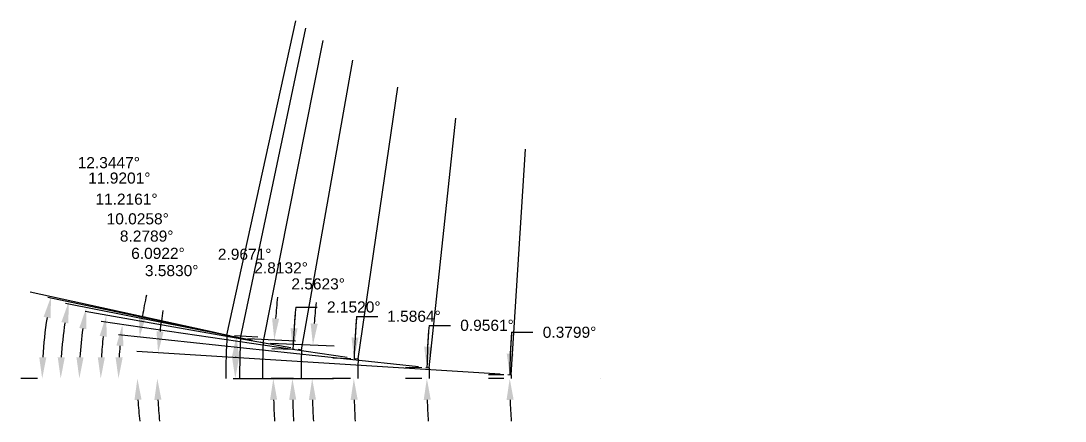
# Model space of a CAD drawing. Header units: inches. Extents: x 57 to 298, y -41 to 19.
# Drawn here: x 115.69 to 124.51, y -5.7 to -2.32 of the extents above; entities that cross this region are included whole.
import ezdxf

# ---------------------------------------------------------------- set-up
doc = ezdxf.new("R2010")
doc.units = ezdxf.units.IN
doc.header["$MEASUREMENT"] = 0
doc.header["$PDMODE"] = 35
doc.layers.get('Defpoints').update_dxf_attribs({"color": 10})
doc.layers.add('Blade_2', color=7, linetype='Continuous', true_color=0xcccc00)
doc.styles.get("Standard").update_dxf_attribs({"font": 'arial.ttf'})
doc.dimstyles.get("Standard").update_dxf_attribs({"dimtxt": 0.09375, "dimasz": 0.18, "dimexe": 0.18, "dimexo": 0.0625, "dimgap": 0.09, "dimtad": 0, "dimtih": 1, "dimtoh": 1, "dimdec": 4, "dimzin": 0, "dimdsep": 46, "dimtxsty": 'Standard', "dimcen": 0.09, "dimadec": 4, "dimazin": 0, "dimtfac": 1, "dimtdec": 4, "dimtofl": 0, "dimtmove": 0, "dimatfit": 3, "dimfxl": 1, "dimtolj": 1, "dimtzin": 0, "dimarcsym": 0})

# ---------------------------------------------------------------- blocks, each defined once
blk = doc.blocks.new('*D195')
at = {"layer": 'Blade_2', "color": 0, "lineweight": -2, "transparency": 16777216}
for p, q in [((119.8356, -4.9534), (120.0156, -4.9534)), ((119.7696, -5.3441), (119.6393, -5.3441)), ((119.7697, -5.3127), (119.6394, -5.3118))]:
    blk.add_line(p, q, dxfattribs=at)
for start, end in [(175.22344, 179.62008), (175.22424, 177.42216), (182.19792, 184.39584)]:
    blk.add_arc((124.5118, -5.3441), 4.6926, start, end, dxfattribs=at)
at = {"layer": 'Blade_2', "color": 0, "transparency": 16777216}
for points in [[(119.854, -5.1338), (119.794, -5.1323), (119.8194, -5.313)], [(119.7927, -5.5247), (119.8527, -5.5235), (119.8193, -5.3441)]]:
    blk.add_solid(points, dxfattribs=at)
at = {"layer": 'Defpoints', "color": 0, "transparency": 16777216}
for p in [(119.8193, -5.3337), (119.8321, -5.3441), (119.8322, -5.3131), (124.5118, -5.3441)]:
    blk.add_point(p, dxfattribs=at)
at = {"layer": 'Blade_2', "color": 0, "transparency": 16777216, "insert": (120.325, -4.9534), "char_height": 0.09375, "attachment_point": 5}
blk.add_mtext('\\A1;0.3799°', dxfattribs=at)
blk = doc.blocks.new('*D196')
at = {"layer": 'Blade_2', "color": 0, "lineweight": -2, "transparency": 16777216}
for p, q in [((119.1382, -4.8946), (119.3182, -4.8946)), ((119.077, -5.2534), (118.9402, -5.2511)), ((119.0763, -5.3441), (118.9394, -5.3441))]:
    blk.add_line(p, q, dxfattribs=at)
for start, end in [(175.21808, 179.0439), (175.21861, 177.13126), (181.91264, 183.82529)]:
    blk.add_arc((124.5118, -5.3441), 5.3924, start, end, dxfattribs=at)
at = {"layer": 'Blade_2', "color": 0, "transparency": 16777216}
for points in [[(119.1562, -5.0752), (119.0962, -5.0732), (119.1202, -5.2541)], [(119.0925, -5.5246), (119.1524, -5.5236), (119.1194, -5.3441)]]:
    blk.add_solid(points, dxfattribs=at)
at = {"layer": 'Defpoints', "color": 0, "transparency": 16777216}
for p in [(119.1395, -5.2545), (119.1195, -5.3141), (119.1388, -5.3441), (124.5118, -5.3441)]:
    blk.add_point(p, dxfattribs=at)
at = {"layer": 'Blade_2', "color": 0, "transparency": 16777216, "insert": (119.6276, -4.8946), "char_height": 0.09375, "attachment_point": 5}
blk.add_mtext('\\A1;0.9561°', dxfattribs=at)
blk = doc.blocks.new('*D197')
at = {"layer": 'Blade_2', "color": 0, "lineweight": -2, "transparency": 16777216}
for p, q in [((118.5255, -4.8183), (118.7055, -4.8183)), ((118.476, -5.177), (118.3248, -5.1728)), ((118.4737, -5.3441), (118.3224, -5.3441))]:
    blk.add_line(p, q, dxfattribs=at)
for start, end in [(174.98068, 178.41356), (174.98107, 176.69732), (181.71625, 183.43249)]:
    blk.add_arc((124.5118, -5.3441), 6.0094, start, end, dxfattribs=at)
at = {"layer": 'Blade_2', "color": 0, "transparency": 16777216}
for points in [[(118.5424, -4.9992), (118.4824, -4.9966), (118.5047, -5.1777)], [(118.4751, -5.5245), (118.5351, -5.5237), (118.5024, -5.3441)]]:
    blk.add_solid(points, dxfattribs=at)
at = {"layer": 'Defpoints', "color": 0, "transparency": 16777216}
for p in [(118.5385, -5.1787), (118.5027, -5.2887), (118.5362, -5.3441), (124.5118, -5.3441)]:
    blk.add_point(p, dxfattribs=at)
at = {"layer": 'Blade_2', "color": 0, "transparency": 16777216, "insert": (119.0105, -4.8183), "char_height": 0.09375, "attachment_point": 5}
blk.add_mtext('\\A1;1.5864°', dxfattribs=at)
blk = doc.blocks.new('*D198')
at = {"layer": 'Blade_2', "color": 0, "lineweight": -2, "transparency": 16777216}
for p, q in [((118.0116, -4.7397), (118.1916, -4.7397)), ((117.9982, -5.0994), (117.8083, -5.0922)), ((117.9936, -5.3441), (117.8035, -5.3441))]:
    blk.add_line(p, q, dxfattribs=at)
for start, end in [(174.68805, 177.84799), (174.68835, 176.26817), (181.57982, 183.15964)]:
    blk.add_arc((124.5118, -5.3441), 6.5283, start, end, dxfattribs=at)
at = {"layer": 'Blade_2', "color": 0, "transparency": 16777216}
for points in [[(118.0273, -4.9208), (117.9674, -4.9177), (117.9881, -5.099)], [(117.956, -5.5245), (118.016, -5.5237), (117.9835, -5.3441)]]:
    blk.add_solid(points, dxfattribs=at)
at = {"layer": 'Defpoints', "color": 0, "transparency": 16777216}
for p in [(118.0606, -5.1017), (117.984, -5.2624), (118.0561, -5.3441), (124.5118, -5.3441)]:
    blk.add_point(p, dxfattribs=at)
at = {"layer": 'Blade_2', "color": 0, "transparency": 16777216, "insert": (118.5018, -4.7397), "char_height": 0.09375, "attachment_point": 5}
blk.add_mtext('\\A1;2.1520°', dxfattribs=at)
blk = doc.blocks.new('*D199')
at = {"layer": 'Blade_2', "color": 0, "lineweight": -2, "transparency": 16777216}
for p, q in [((117.7989, -5.0437), (118.3366, -5.0678)), ((117.7922, -5.3441), (118.3304, -5.3441))]:
    blk.add_line(p, q, dxfattribs=at)
for start, end in [(174.19513, 175.8164), (181.62127, 183.24254)]:
    blk.add_arc((124.5118, -5.3441), 6.3614, start, end, dxfattribs=at)
at = {"layer": 'Blade_2', "color": 0, "transparency": 16777216}
for points in [[(118.1973, -4.8818), (118.1374, -4.8783), (118.1568, -5.0597)], [(118.123, -5.5245), (118.183, -5.5237), (118.1504, -5.3441)]]:
    blk.add_solid(points, dxfattribs=at)
at = {"layer": 'Defpoints', "color": 0, "transparency": 16777216}
for p in [(117.7365, -5.0409), (118.1511, -5.2493), (117.7297, -5.3441), (124.5118, -5.3441)]:
    blk.add_point(p, dxfattribs=at)
at = {"layer": 'Blade_2', "color": 0, "transparency": 16777216, "insert": (118.2008, -4.5447), "char_height": 0.09375, "attachment_point": 5}
blk.add_mtext('\\A1;2.5623°', dxfattribs=at)
blk = doc.blocks.new('*D200')
at = {"layer": 'Blade_2', "color": 0, "lineweight": -2, "transparency": 16777216}
for p, q in [((117.6078, -5.0049), (118.0101, -5.0246)), ((117.5995, -5.3441), (118.0022, -5.3441))]:
    blk.add_line(p, q, dxfattribs=at)
for start, end in [(174.10338, 175.64511), (181.54173, 183.08346)]:
    blk.add_arc((124.5118, -5.3441), 6.6896, start, end, dxfattribs=at)
at = {"layer": 'Blade_2', "color": 0, "transparency": 16777216}
for points in [[(117.8715, -4.838), (117.8116, -4.8343), (117.8303, -5.0158)], [(117.7947, -5.5245), (117.8547, -5.5237), (117.8222, -5.3441)]]:
    blk.add_solid(points, dxfattribs=at)
at = {"layer": 'Defpoints', "color": 0, "transparency": 16777216}
for p in [(117.5454, -5.0018), (117.8231, -5.2346), (117.537, -5.3441), (124.5118, -5.3441)]:
    blk.add_point(p, dxfattribs=at)
at = {"layer": 'Blade_2', "color": 0, "transparency": 16777216, "insert": (117.8879, -4.4091), "char_height": 0.09375, "attachment_point": 5}
blk.add_mtext('\\A1;2.8132°', dxfattribs=at)
blk = doc.blocks.new('*D201')
at = {"layer": 'Blade_2', "color": 0, "lineweight": -2, "transparency": 16777216}
for p, q in [((117.4928, -4.9803), (117.6899, -4.9905)), ((117.4834, -5.3441), (117.6808, -5.3441))]:
    blk.add_line(p, q, dxfattribs=at)
blk.add_arc((124.5118, -5.3441), 7.011, 178.50396, 178.52896, dxfattribs=at)
at = {"layer": 'Blade_2', "color": 0, "transparency": 16777216}
for points in [[(117.4732, -5.1599), (117.5332, -5.1622), (117.5102, -4.9812)], [(117.5331, -5.1645), (117.4731, -5.1637), (117.5008, -5.3441)]]:
    blk.add_solid(points, dxfattribs=at)
at = {"layer": 'Defpoints', "color": 0, "transparency": 16777216}
for p in [(117.4304, -4.9771), (117.5018, -5.2231), (117.4209, -5.3441), (124.5118, -5.3441)]:
    blk.add_point(p, dxfattribs=at)
at = {"layer": 'Blade_2', "color": 0, "transparency": 16777216, "insert": (117.5799, -4.294), "char_height": 0.09375, "attachment_point": 5}
blk.add_mtext('\\A1;2.9671°', dxfattribs=at)
blk = doc.blocks.new('*D202')
at = {"layer": 'Blade_2', "color": 0, "lineweight": -2, "transparency": 16777216}
blk.add_line((119.7399, -5.3073), (116.6693, -5.115), dxfattribs=at)
for start, end in [(170.49893, 173.45798), (182.95905, 185.9181)]:
    blk.add_arc((120.3278, -5.3441), 3.4857, start, end, dxfattribs=at)
at = {"layer": 'Blade_2', "color": 0, "transparency": 16777216}
for points in [[(116.8947, -4.9496), (116.8349, -4.9443), (116.8489, -5.1263)], [(116.8168, -5.5248), (116.8767, -5.5233), (116.8421, -5.3441)]]:
    blk.add_solid(points, dxfattribs=at)
at = {"layer": 'Defpoints', "color": 0, "transparency": 16777216}
for p in [(116.8429, -5.2715), (115.8915, -5.3441), (119.8023, -5.3112), (119.8322, -5.3131), (120.8243, -5.3441)]:
    blk.add_point(p, dxfattribs=at)
at = {"layer": 'Blade_2', "color": 0, "transparency": 16777216, "insert": (116.9634, -4.4324), "char_height": 0.09375, "attachment_point": 5}
blk.add_mtext('\\A1;3.5830°', dxfattribs=at)
blk = doc.blocks.new('*D203')
at = {"layer": 'Blade_2', "color": 0, "lineweight": -2, "transparency": 16777216}
blk.add_line((119.0476, -5.2446), (116.5136, -4.9742), dxfattribs=at)
for start, end in [(167.66716, 170.78747), (183.12031, 186.24062)]:
    blk.add_arc((119.9795, -5.3441), 3.3056, start, end, dxfattribs=at)
at = {"layer": 'Blade_2', "color": 0, "transparency": 16777216}
for points in [[(116.7463, -4.8189), (116.6868, -4.8109), (116.6926, -4.9933)], [(116.6489, -5.5249), (116.7088, -5.5232), (116.6739, -5.3441)]]:
    blk.add_solid(points, dxfattribs=at)
at = {"layer": 'Defpoints', "color": 0, "transparency": 16777216}
for p in [(116.676, -5.227), (119.1097, -5.2513), (119.1395, -5.2545), (115.8915, -5.3441), (120.8243, -5.3441)]:
    blk.add_point(p, dxfattribs=at)
at = {"layer": 'Blade_2', "color": 0, "transparency": 16777216, "insert": (116.8477, -4.2865), "char_height": 0.09375, "attachment_point": 5}
blk.add_mtext('\\A1;6.0922°', dxfattribs=at)
blk = doc.blocks.new('*D204')
at = {"layer": 'Blade_2', "color": 0, "lineweight": -2, "transparency": 16777216}
blk.add_line((118.4469, -5.1654), (116.3689, -4.863), dxfattribs=at)
blk.add_arc((119.6754, -5.3441), 3.1614, 174.98379, 176.73728, dxfattribs=at)
at = {"layer": 'Blade_2', "color": 0, "transparency": 16777216}
for points in [[(116.4964, -5.0642), (116.556, -5.0712), (116.547, -4.8889)], [(116.5492, -5.165), (116.4892, -5.1633), (116.514, -5.3441)]]:
    blk.add_solid(points, dxfattribs=at)
at = {"layer": 'Defpoints', "color": 0, "transparency": 16777216}
for p in [(116.5177, -5.1919), (118.5088, -5.1744), (118.5385, -5.1787), (115.8915, -5.3441), (120.8243, -5.3441)]:
    blk.add_point(p, dxfattribs=at)
at = {"layer": 'Blade_2', "color": 0, "transparency": 16777216, "insert": (116.7521, -4.1407), "char_height": 0.09375, "attachment_point": 5}
blk.add_mtext('\\A1;8.2789°', dxfattribs=at)
blk = doc.blocks.new('*D205')
at = {"layer": 'Blade_2', "color": 0, "lineweight": -2, "transparency": 16777216}
blk.add_line((117.9695, -5.0856), (116.2335, -4.7787), dxfattribs=at)
blk.add_arc((119.4319, -5.3441), 3.0679, 173.33635, 176.63789, dxfattribs=at)
at = {"layer": 'Blade_2', "color": 0, "transparency": 16777216}
for points in [[(116.355, -4.9838), (116.4143, -4.9925), (116.4108, -4.81)], [(116.3992, -5.1651), (116.3392, -5.1633), (116.3639, -5.3441)]]:
    blk.add_solid(points, dxfattribs=at)
at = {"layer": 'Defpoints', "color": 0, "transparency": 16777216}
for p in [(118.0311, -5.0965), (118.0606, -5.1017), (116.3691, -5.1653), (115.8915, -5.3441), (120.8243, -5.3441)]:
    blk.add_point(p, dxfattribs=at)
at = {"layer": 'Blade_2', "color": 0, "transparency": 16777216, "insert": (116.6766, -3.9948), "char_height": 0.09375, "attachment_point": 5}
blk.add_mtext('\\A1;10.0258°', dxfattribs=at)
blk = doc.blocks.new('*D206')
at = {"layer": 'Blade_2', "color": 0, "lineweight": -2, "transparency": 16777216}
blk.add_line((117.4549, -4.9827), (115.9171, -4.6581), dxfattribs=at)
blk.add_arc((119.167, -5.3441), 3.1415, 171.36325, 176.71663, dxfattribs=at)
at = {"layer": 'Blade_2', "color": 0, "transparency": 16777216}
for points in [[(116.0316, -4.867), (116.0906, -4.8777), (116.0932, -4.6953)], [(116.0606, -5.1651), (116.0007, -5.1633), (116.0255, -5.3441)]]:
    blk.add_solid(points, dxfattribs=at)
at = {"layer": 'Defpoints', "color": 0, "transparency": 16777216}
for p in [(117.516, -4.9956), (117.5454, -5.0018), (116.0331, -5.1264), (115.8915, -5.3441), (120.8243, -5.3441)]:
    blk.add_point(p, dxfattribs=at)
at = {"layer": 'Blade_2', "color": 0, "transparency": 16777216, "insert": (116.5214, -3.6501), "char_height": 0.09375, "attachment_point": 5}
blk.add_mtext('\\A1;11.9201°', dxfattribs=at)
blk = doc.blocks.new('*D207')
at = {"layer": 'Blade_2', "color": 0, "lineweight": -2, "transparency": 16777216}
for p, q in [((117.34, -4.9573), (115.7684, -4.6134)), ((115.829, -5.3441), (115.6894, -5.3441))]:
    blk.add_line(p, q, dxfattribs=at)
blk.add_arc((119.1075, -5.3441), 3.2381, 170.84067, 176.81466, dxfattribs=at)
at = {"layer": 'Blade_2', "color": 0, "transparency": 16777216}
for points in [[(115.8812, -4.8231), (115.9401, -4.8343), (115.9442, -4.6518)], [(115.9044, -5.165), (115.8444, -5.1634), (115.8694, -5.3441)]]:
    blk.add_solid(points, dxfattribs=at)
at = {"layer": 'Defpoints', "color": 0, "transparency": 16777216}
for p in [(117.4011, -4.9707), (117.4304, -4.9771), (115.8777, -5.1118), (115.8915, -5.3441), (120.8243, -5.3441)]:
    blk.add_point(p, dxfattribs=at)
at = {"layer": 'Blade_2', "color": 0, "transparency": 16777216, "insert": (116.4321, -3.5199), "char_height": 0.09375, "attachment_point": 5}
blk.add_mtext('\\A1;12.3447°', dxfattribs=at)
blk = doc.blocks.new('*D208')
at = {"layer": 'Blade_2', "color": 0, "lineweight": -2, "transparency": 16777216}
blk.add_line((117.6458, -5.0229), (116.0656, -4.7096), dxfattribs=at)
blk.add_arc((119.2655, -5.3441), 3.0822, 172.13047, 176.65346, dxfattribs=at)
at = {"layer": 'Blade_2', "color": 0, "transparency": 16777216}
for points in [[(116.1828, -4.9171), (116.2419, -4.9271), (116.2422, -4.7446)], [(116.2186, -5.1651), (116.1586, -5.1633), (116.1833, -5.3441)]]:
    blk.add_solid(points, dxfattribs=at)
at = {"layer": 'Defpoints', "color": 0, "transparency": 16777216}
for p in [(117.7071, -5.0351), (117.7365, -5.0409), (116.1899, -5.1431), (115.8915, -5.3441), (120.8243, -5.3441)]:
    blk.add_point(p, dxfattribs=at)
at = {"layer": 'Blade_2', "color": 0, "transparency": 16777216, "insert": (116.5817, -3.8285), "char_height": 0.09375, "attachment_point": 5}
blk.add_mtext('\\A1;11.2161°', dxfattribs=at)

msp = doc.modelspace()

# ---------------------------------------------------------------- linework, layer by layer
at = {"layer": 'Blade_2'}
for p, q in [((117.43038, -4.97708), (118.01167, -2.321)), ((117.54539, -5.0018), (118.09806, -2.38371)), ((117.73649, -5.04092), (118.2432, -2.48562)), ((118.06064, -5.1017), (118.49376, -2.65179)), ((118.53845, -5.17868), (118.87276, -2.88119)), ((119.13953, -5.25446), (119.36491, -3.14288)), ((119.83224, -5.31309), (119.95164, -3.4063)), ((117.40108, -4.97066), (117.43038, -4.97708)), ((117.51603, -4.9956), (117.54539, -5.0018)), ((117.70707, -5.03508), (117.73649, -5.04092)), ((118.03109, -5.09648), (118.06064, -5.1017)), ((118.50877, -5.17436), (118.53845, -5.17868)), ((119.1097, -5.25128), (119.13953, -5.25446)), ((119.8023, -5.31122), (119.83224, -5.31309))]:
    msp.add_line(p, q, dxfattribs=at)
for radius, start in [(7.09095, 177.032923), (6.97485, 177.186838), (6.78212, 177.437671), (6.45575, 177.847995), (5.97567, 178.413563), (5.37305, 179.043902), (4.67969, 179.620081), (3.92792, 179.973444)]:
    msp.add_arc((124.51183, -5.34412), radius, start, 180, dxfattribs=at)

# ---------------------------------------------------------------- dimensions: what is measured, and where the dimension line sits
for base, line1, line2, picture, middle in [((115.87772393, -5.11176259), ((120.8243317, -5.34412021), (115.89146498, -5.34412021)), ((117.40107653, -4.97066365), (117.43038291, -4.97707741)), '*D207', (116.4321362, -3.51987151)), ((116.03305648, -5.12643777), ((120.8243317, -5.34412021), (115.89146498, -5.34412021)), ((117.51603344, -4.99560364), (117.54538654, -5.00180007)), '*D206', (116.52140265, -3.65007398)), ((116.1898893, -5.143142), ((120.8243317, -5.3441202), (115.891465, -5.3441202)), ((117.7070653, -5.0350823), (117.7364923, -5.0409176)), '*D208', (116.5817177, -3.8284994)), ((116.36914276, -5.16527703), ((120.8243317, -5.34412021), (115.89146498, -5.34412021)), ((118.03109472, -5.0964793), (118.0606366, -5.10170203)), '*D205', (116.67657965, -3.99480661)), ((116.51771388, -5.19191267), ((120.8243317, -5.34412021), (115.89146498, -5.34412021)), ((118.50876646, -5.174364), (118.53845383, -5.17868377)), '*D204', (116.75207064, -4.14066803)), ((116.6760198, -5.22698396), ((120.8243317, -5.34412021), (115.89146498, -5.34412021)), ((119.10970324, -5.25128021), (119.13953381, -5.25446408)), '*D203', (116.84769211, -4.28652961)), ((116.84285279, -5.27146647), ((120.8243317, -5.34412021), (115.89146498, -5.34412021)), ((119.8023017, -5.31121539), (119.83224306, -5.3130902)), '*D202', (116.96344474, -4.43239119))]:
    dim = msp.add_angular_dim_2l(base=base, line1=line1, line2=line2, dimstyle='Standard', dxfattribs=at)
    dim.commit()
    dim.dimension.update_dxf_attribs({"geometry": picture, "text_midpoint": middle, "dimtype": 162})
for base, p1, p2, picture, middle in [((117.50183, -5.2231), (117.43038, -4.97708), (117.42088, -5.34412), '*D201', (117.57988, -4.29397)), ((117.82313, -5.23464), (117.54539, -5.0018), (117.53698, -5.34412), '*D200', (117.8879, -4.40914)), ((118.15112, -5.24929), (117.73649, -5.04092), (117.72971, -5.34412), '*D199', (118.20084, -4.54467))]:
    dim = msp.add_angular_dim_3p(base=base, center=(124.51183, -5.34412), p1=p1, p2=p2, dimstyle='Standard', dxfattribs=at)
    dim.commit()
    dim.dimension.update_dxf_attribs({"geometry": picture, "text_midpoint": middle, "dimtype": 165})
for base, center, p1, p2, picture, middle in [((117.98403, -5.26239), (124.51183, -5.34412), (118.06064, -5.1017), (118.05608, -5.34412), '*D198', (118.50177, -4.73974)), ((118.502681, -5.288657), (124.511832, -5.34412), (118.538454, -5.178684), (118.536163, -5.34412), '*D197', (119.010468, -4.818348)), ((119.11953, -5.31413), (124.51183, -5.34412), (119.13953, -5.25446), (119.13879, -5.34412), '*D196', (119.62762, -4.89459)), ((119.81928, -5.33375), (124.51183, -5.34412), (119.83224, -5.31309), (119.83214, -5.34412), '*D195', (120.32498, -4.95337))]:
    dim = msp.add_angular_dim_3p(base=base, center=center, p1=p1, p2=p2, dimstyle='Standard', dxfattribs=at)
    dim.commit()
    dim.dimension.update_dxf_attribs({"geometry": picture, "text_midpoint": middle})

doc.saveas('drawing.dxf')
